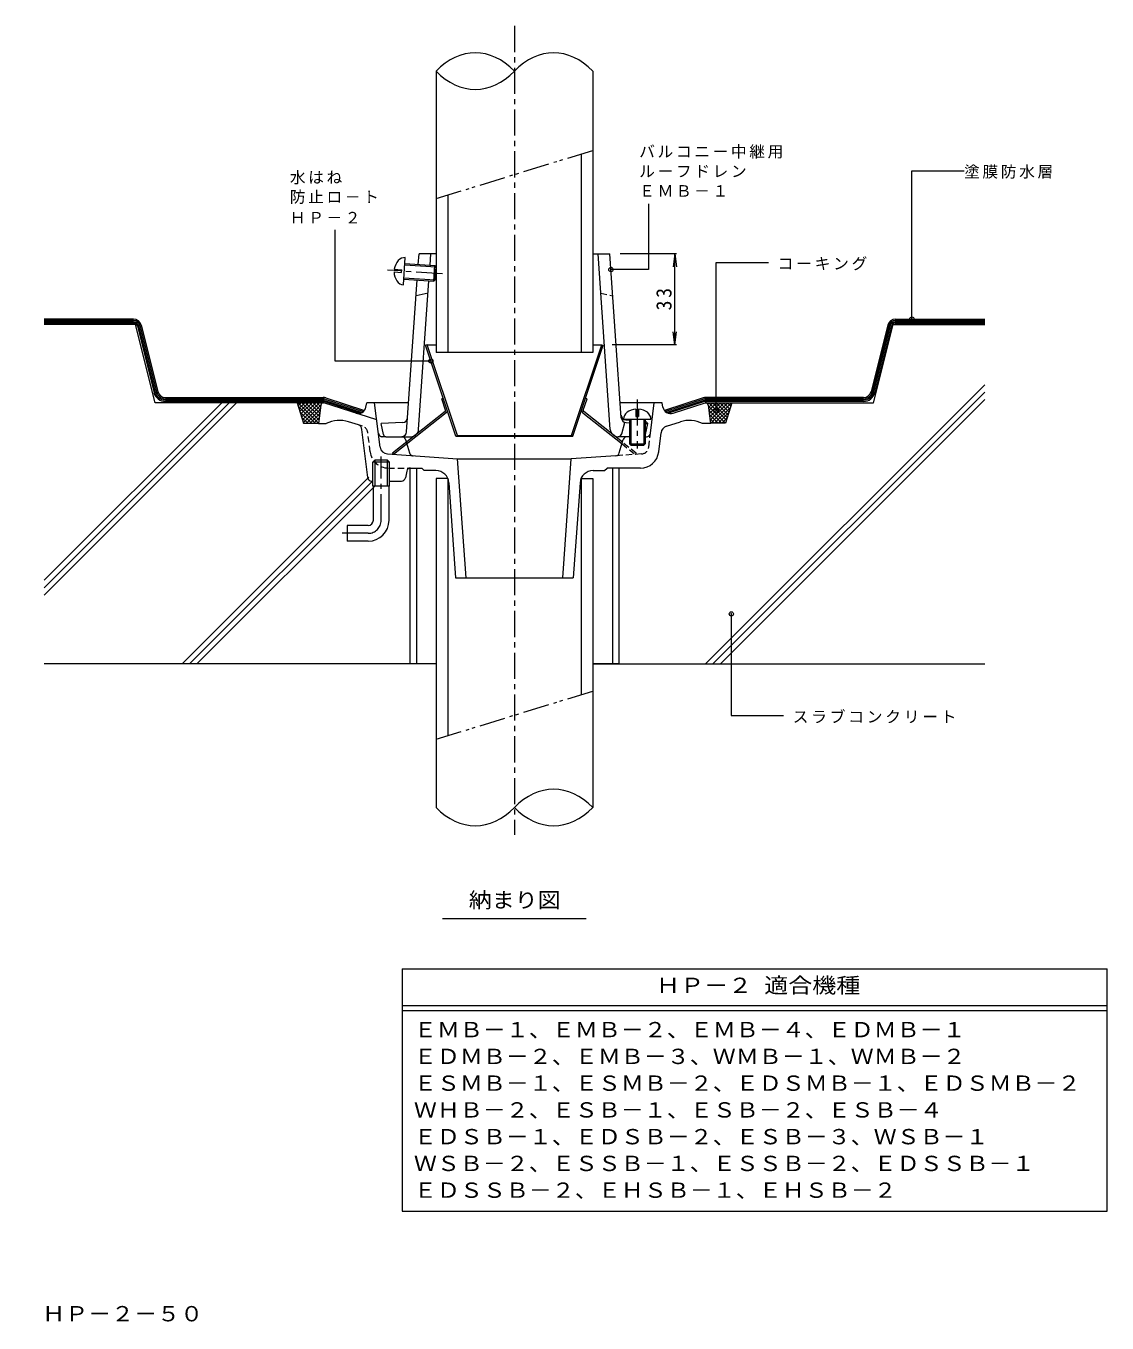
# Model space of a CAD drawing. Units: millimetres, scale not verified. Extents: x -337 to 361, y -277 to 219.
# Drawn here: x -53.1 to 360.7, y -277.5 to 219.2 of the extents above; entities that cross this region are included whole.
import ezdxf
from ezdxf.enums import TextEntityAlignment as Align

# ---------------------------------------------------------------- set-up
doc = ezdxf.new("R2010")
doc.units = ezdxf.units.MM
doc.header["$LTSCALE"] = 2
doc.header["$PDMODE"] = 32
doc.header["$PDSIZE"] = 1.6
for name, pattern in [('CHAIN1', [8, 5, -1, 1, -1]), ('DASHED1', [1.8, 1.2, -0.6]), ('DOUBLE_CHAIN1', [8.8, 5, -1, 0.6, -0.6, 0.6, -1]), ('DOUBLE_CHAIN2', [12.8, 9, -1, 0.6, -0.6, 0.6, -1])]:
    doc.linetypes.add(name, pattern=pattern)
for name, color, linetype, lineweight in [('0-0_通り芯', 3, 'Continuous', 9), ('0-2_仕上', 6, 'Continuous', 9), ('0-3_建具', 4, 'Continuous', 9), ('0-4_その他', 2, 'Continuous', 9), ('0-6_ハッチ', 6, 'Continuous', 9), ('0-7', 5, 'Continuous', 5), ('1-0_1-0ﾚｲﾔ', 4, 'Continuous', 9), ('1-3_1-3ﾚｲﾔ', 4, 'DOUBLE_CHAIN1', 9), ('1-4_1-4ﾚｲﾔ', 7, 'Continuous', 9), ('1-5_1-5ﾚｲﾔ', 7, 'Continuous', 9), ('1-6_1-6ﾚｲﾔ', 6, 'Continuous', 9), ('F-4_F-4ﾚｲﾔ', 2, 'Continuous', 9)]:
    doc.layers.add(name, color=color, linetype=linetype, lineweight=lineweight)
doc.layers.add('F-5_F-5ﾚｲﾔ', color=2, linetype='Continuous')
doc.styles.add('ＭＳ ゴシック', font='')
doc.styles.get('ＭＳ ゴシック').set_extended_font_data('MS Gothic')

msp = doc.modelspace()

# ---------------------------------------------------------------- linework, layer by layer
at = {"layer": '0-0_通り芯', "linetype": 'CHAIN1'}
for p, q in [((133.863, 219.218), (133.863, -90.484)), ((82.863, 29.929), (82.863, 54.295)), ((77.863, 24.93), (66.863, 24.93))]:
    msp.add_line(p, q, dxfattribs=at)
at = {"layer": '0-0_通り芯'}
for p, q in [((60.746, 74.929), (60.863, 74.929)), ((60.746, 74.929), (60.863, 74.929)), ((81.174, 68.33), (60.863, 74.929)), ((77.021, 73.206), (77.363, 74.929)), ((93.385, 74.929), (77.363, 74.929)), ((82.45, 57.937), (80.363, 74.929)), ((190.363, 74.929), (174.341, 74.929)), ((185.929, 63.247), (187.363, 74.929)), ((190.705, 73.206), (190.363, 74.929)), ((194.575, 70.937), (206.863, 74.929)), ((206.98, 74.929), (206.863, 74.929)), ((59.754, 74.054), (58.863, 66.929)), ((207.973, 74.054), (208.863, 66.929)), ((58.863, 66.929), (61.863, 66.929)), ((74.146, 66.408), (70.353, 67.64)), ((77.706, 46.253), (75.514, 64.741)), ((192.03, 65.904), (197.373, 67.64)), ((208.863, 66.929), (205.863, 66.929)), ((174.009, 55.691), (175.544, 60.857)), ((183.863, 61.93), (184.44, 61.93)), ((189.078, 56.076), (189.98, 63.417)), ((85.218, 55.31), (112.113, 53.429)), ((80.503, 52.929), (79.688, 52.129)), ((86.038, 52.129), (79.688, 52.129)), ((79.688, 42.93), (79.688, 52.129)), ((85.223, 52.929), (80.503, 52.929)), ((80.503, 42.93), (80.503, 52.929)), ((86.038, 52.129), (85.223, 52.929)), ((85.223, 42.93), (85.223, 52.929)), ((86.038, 42.93), (86.038, 52.129)), ((94.093, 49.929), (98.363, 49.929)), ((99.363, 48.929), (98.363, 49.929)), ((152.363, 7.929), (155.613, 53.429)), ((172.675, 54.623), (155.613, 53.429)), ((168.363, 48.929), (169.363, 49.929)), ((182.131, 49.929), (169.363, 49.929)), ((79.196, 44.929), (79.688, 44.929)), ((86.038, 44.929), (90.634, 44.929)), ((92.622, 48.724), (92.104, 46.135)), ((103.779, 48.929), (99.363, 48.929)), ((163.947, 48.929), (168.363, 48.929)), ((86.038, 42.93), (79.688, 42.93)), ((79.863, 29.929), (79.863, 42.93)), ((85.863, 29.929), (85.863, 42.93)), ((108.766, 44.286), (111.363, 7.929)), ((158.96, 44.286), (156.363, 7.929)), ((69.863, 27.93), (69.863, 21.929)), ((77.863, 27.93), (69.863, 27.93)), ((77.863, 21.929), (69.863, 21.929)), ((111.363, 7.929), (156.363, 7.929))]:
    msp.add_line(p, q, dxfattribs=at)
at = {"layer": '0-0_通り芯', "linetype": 'DASHED1'}
for p, q in [((75.696, 65.904), (74.146, 66.408)), ((78.648, 56.076), (77.747, 63.417)), ((185.277, 57.937), (185.929, 63.247)), ((182.509, 55.31), (172.675, 54.623)), ((85.596, 49.929), (94.093, 49.929))]:
    msp.add_line(p, q, dxfattribs=at)
at = {"layer": '0-0_通り芯', "linetype": 'DOUBLE_CHAIN2'}
for p, q in [((84.683, 61.93), (83.287, 61.93)), ((92.182, 60.857), (93.718, 55.691))]:
    msp.add_line(p, q, dxfattribs=at)
at = {"layer": '0-0_通り芯'}
msp.add_lwpolyline([(115.363, 7.929), (112.113, 53.429), (155.613, 53.429)], dxfattribs=at)
for centre, radius, start, end in [((60.746, 73.929), 1, 90, 172.87437), ((206.98, 73.929), 1, 7.12613, 90), ((74.079, 73.79), 3, 251.99948, 348.76921), ((193.648, 73.79), 3, 191.23079, 288.00052), ((66.954, 57.178), 11, 71.99989, 117.56882), ((73.528, 64.506), 2, 6.76268, 71.99925), ((192.957, 63.051), 3, 108.00021, 172.99983), ((200.772, 57.178), 11, 62.43118, 108.00011), ((176.982, 60.429), 1.5, 90, 163.4409), ((184.44, 63.429), 1.5, 270, 352.99973), ((85.427, 58.303), 3, 187.00034, 266), ((172.571, 56.119), 1.5, 274.00009, 343.44133), ((182.131, 56.929), 7, 270, 352.99948), ((94.093, 48.429), 1.5, 90, 168.68988), ((79.196, 46.429), 1.5, 186.76259, 270), ((90.634, 46.429), 1.5, 270, 348.6897), ((103.779, 43.929), 5, 4.08539, 90), ((163.947, 43.929), 5, 90, 175.91461), ((77.863, 29.929), 2, 270, 0), ((77.863, 29.929), 8, 270, 0)]:
    msp.add_arc(centre, radius, start, end, dxfattribs=at)
at = {"layer": '0-0_通り芯', "linetype": 'DASHED1'}
for centre, radius, start, end in [((74.769, 63.051), 3, 7.00017, 71.99979), ((85.596, 56.929), 7, 186.99995, 270), ((182.299, 58.303), 3, 274, 352.99966)]:
    msp.add_arc(centre, radius, start, end, dxfattribs=at)
at = {"layer": '0-0_通り芯', "linetype": 'DOUBLE_CHAIN2'}
for centre, start, end in [((83.287, 63.429), 187.00027, 270), ((90.744, 60.429), 16.5591, 90), ((95.156, 56.119), 196.55867, 265.99991)]:
    msp.add_arc(centre, 1.5, start, end, dxfattribs=at)
at = {"layer": '0-0_通り芯', "linetype": 'CHAIN1'}
msp.add_arc((77.863, 29.929), 5, 270, 0, dxfattribs=at)
at = {"layer": '0-2_仕上'}
for p, q in [((91.354, 120.05), (92.083, 130.525)), ((97.073, 127.922), (97.352, 131.929)), ((103.863, 131.929), (97.352, 131.929)), ((101.563, 127.61), (101.863, 131.929)), ((163.863, 131.929), (170.374, 131.929)), ((170.541, 64.721), (165.863, 131.929)), ((174.74, 69.199), (170.374, 131.929)), ((87.811, 125.058), (90.686, 124.858)), ((87.881, 126.056), (90.756, 125.856)), ((90.686, 124.858), (90.756, 125.856)), ((91.892, 127.782), (103.863, 126.948)), ((91.927, 128.28), (103.399, 127.482)), ((102.983, 121.496), (103.399, 127.482)), ((103.399, 127.482), (103.863, 126.948)), ((103.516, 121.961), (103.863, 126.948)), ((91.51, 122.295), (102.983, 121.496)), ((91.545, 122.794), (103.516, 121.961)), ((92.61, 63.791), (96.657, 121.937)), ((97.186, 64.721), (101.146, 121.624)), ((102.983, 121.496), (103.516, 121.961)), ((100.819, 116.929), (96.239, 115.929)), ((180.363, 72.524), (180.363, 69.642)), ((180.363, 69.642), (181.363, 69.642)), ((181.363, 72.524), (181.363, 69.642)), ((91.091, 67.341), (82.863, 66.929)), ((83.703, 62.733), (82.863, 66.929)), ((174.917, 63.031), (176.113, 67.367)), ((175.613, 68.642), (186.113, 68.642)), ((176.566, 68.345), (177.863, 68.281)), ((176.636, 67.341), (177.863, 67.28)), ((177.863, 68.642), (177.863, 59.142)), ((178.363, 68.642), (178.363, 58.642)), ((183.363, 68.642), (183.363, 58.642)), ((183.863, 68.642), (183.863, 59.142)), ((183.863, 67.981), (184.863, 66.929)), ((183.863, 66.979), (184.863, 66.929)), ((184.024, 62.733), (184.863, 66.929)), ((84.683, 61.93), (94.193, 61.93)), ((177.863, 61.93), (173.534, 61.93)), ((177.863, 59.142), (183.863, 59.142)), ((177.863, 59.142), (178.363, 58.642)), ((178.363, 58.642), (183.363, 58.642)), ((183.863, 59.142), (183.363, 58.642))]:
    msp.add_line(p, q, dxfattribs=at)
at = {"layer": '0-2_仕上', "color": 7}
for p, q in [((195.878, 131.929), (174.374, 131.929)), ((195.278, 131.929), (194.626, 126.972)), ((195.278, 97.143), (195.278, 131.929)), ((195.278, 131.929), (195.931, 126.972)), ((195.278, 97.143), (194.626, 102.1)), ((195.278, 97.143), (195.931, 102.1)), ((195.878, 97.143), (171.294, 97.143))]:
    msp.add_line(p, q, dxfattribs=at)
at = {"layer": '0-2_仕上', "linetype": 'CHAIN1'}
for p, q in [((106.283, 124.274), (85.27, 125.737)), ((180.863, 76.233), (180.863, 57.457))]:
    msp.add_line(p, q, dxfattribs=at)
at = {"layer": '0-2_仕上', "linetype": 'DASHED1'}
msp.add_line((166.907, 116.929), (171.488, 115.929), dxfattribs=at)
at = {"layer": '0-2_仕上'}
for centre, radius, start, end in [((176.665, 70.343), 2, 183.98137, 267.13785), ((90.991, 69.338), 2, 272.86215, 356.01863), ((94.193, 64.929), 3, 270, 356.01863), ((173.534, 64.929), 3, 183.98137, 270), ((176.735, 69.338), 2, 183.98137, 267.13785), ((84.683, 62.929), 1, 191.30994, 270), ((90.615, 63.929), 2, 270, 356.01863), ((173.471, 63.429), 1.5, 272.38795, 344.57768), ((183.044, 62.929), 1, 325.06651, 348.69006)]:
    msp.add_arc(centre, radius, start, end, dxfattribs=at)
for centre, major_axis, start_param, end_param in [((91.719, 125.288), (0.365, 5.237), 0, 1.4754083), ((91.719, 125.288), (0.365, 5.237), 1.6661844, 3.1415927), ((180.863, 68.642), (5.25, 0), 1.6661844, 3.1415927), ((180.863, 68.642), (5.25, 0), 6.2831853, 7.7585936)]:
    msp.add_ellipse(centre, major_axis=major_axis, ratio=0.7428, start_param=start_param, end_param=end_param, dxfattribs=at)
at = {"layer": '0-3_建具'}
for p, q in [((103.863, 201.929), (103.863, 94.143)), ((159.363, 170.187), (159.363, 94.143)), ((108.363, 154.494), (108.363, 94.143)), ((93.863, 49.93), (93.863, -25.071)), ((96.363, 49.93), (96.363, -25.071)), ((171.363, 49.93), (171.363, -25.071)), ((173.863, 49.93), (173.863, -25.071)), ((108.363, 45.926), (108.363, -52.547)), ((159.363, 45.926), (159.363, -36.854)), ((103.863, -25.071), (93.863, -25.071)), ((173.863, -25.071), (163.863, -25.071))]:
    msp.add_line(p, q, dxfattribs=at)
for points in [[(163.863, 201.929), (163.863, 94.143), (103.863, 94.143)], [(108.363, 45.926), (103.863, 45.926), (103.863, -80.07)], [(159.363, 45.926), (163.863, 45.926), (163.863, -80.07)]]:
    msp.add_lwpolyline(points, dxfattribs=at)
at = {"layer": '0-4_その他'}
for p, q in [((100.432, 97.143), (99.863, 96.953)), ((111.467, 62.143), (99.863, 96.953)), ((112.036, 62.333), (100.432, 97.143)), ((100.432, 97.143), (103.863, 97.143)), ((155.691, 62.333), (167.294, 97.143)), ((156.26, 62.143), (167.863, 96.953)), ((163.863, 97.143), (167.294, 97.143)), ((167.294, 97.143), (167.863, 96.953)), ((106.057, 76.473), (106.627, 76.663)), ((107.527, 72.062), (106.057, 76.473)), ((160.199, 72.062), (161.67, 76.473)), ((161.67, 76.473), (161.1, 76.663)), ((107.363, 71.512), (87.241, 55.613)), ((107.735, 71.041), (87.613, 55.143)), ((159.992, 71.041), (175.038, 59.153)), ((175.222, 59.772), (160.364, 71.512)), ((111.467, 62.143), (112.036, 62.333)), ((111.467, 62.143), (156.26, 62.143)), ((112.036, 62.333), (155.691, 62.333)), ((156.26, 62.143), (155.691, 62.333)), ((87.241, 55.613), (87.613, 55.143))]:
    msp.add_line(p, q, dxfattribs=at)
at = {"layer": '0-4_その他', "linetype": 'DASHED1'}
for p, q in [((180.485, 55.613), (175.222, 59.772)), ((175.038, 59.153), (180.113, 55.143)), ((180.485, 55.613), (180.113, 55.143))]:
    msp.add_line(p, q, dxfattribs=at)
at = {"layer": '0-4_その他'}
for centre, radius, start, end in [((107.053, 71.904), 0.5, 308.31534, 18.43495), ((107.053, 71.904), 1.1, 308.31534, 18.43495), ((160.674, 71.904), 1.1, 161.56505, 231.68466), ((160.674, 71.904), 0.5, 161.56505, 231.68466)]:
    msp.add_arc(centre, radius, start, end, dxfattribs=at)
at = {"layer": '0-6_ハッチ'}
for p, q in [((50.652, 74.929), (53.113, 67.053)), ((50.684, 74.827), (50.786, 74.929)), ((51.021, 73.75), (52.2, 74.929)), ((51.126, 74.929), (58.892, 67.163)), ((51.357, 72.672), (53.615, 74.929)), ((51.694, 71.595), (55.029, 74.929)), ((52.031, 70.517), (56.443, 74.929)), ((52.368, 69.44), (57.857, 74.929)), ((52.54, 74.929), (59.05, 68.42)), ((52.704, 68.362), (59.272, 74.929)), ((53.954, 74.929), (59.207, 69.677)), ((55.368, 74.929), (59.364, 70.934)), ((56.783, 74.929), (59.521, 72.191)), ((58.197, 74.929), (59.678, 73.448)), ((59.611, 74.929), (59.975, 74.566)), ((60.684, 74.927), (60.686, 74.929)), ((207.022, 74.929), (207.023, 74.929)), ((207.878, 74.37), (208.437, 74.929)), ((208.084, 73.162), (209.851, 74.929)), ((208.241, 71.905), (211.266, 74.929)), ((208.245, 74.929), (214.972, 68.202)), ((208.398, 70.648), (212.68, 74.929)), ((208.556, 69.391), (214.094, 74.929)), ((208.713, 68.134), (215.508, 74.929)), ((209.047, 67.053), (216.923, 74.929)), ((209.659, 74.929), (215.309, 69.28)), ((211.074, 74.929), (215.646, 70.357)), ((212.488, 74.929), (215.983, 71.435)), ((213.902, 74.929), (216.319, 72.512)), ((215.316, 74.929), (216.656, 73.59)), ((216.73, 74.929), (216.993, 74.667)), ((51.079, 73.562), (57.588, 67.053)), ((51.722, 71.505), (56.173, 67.053)), ((53.041, 67.285), (59.746, 73.989)), ((54.224, 67.053), (59.544, 72.373)), ((55.638, 67.053), (59.342, 70.757)), ((208.011, 73.75), (214.636, 67.125)), ((208.213, 72.133), (213.293, 67.053)), ((208.415, 70.517), (211.878, 67.053)), ((210.461, 67.053), (216.501, 73.094)), ((211.875, 67.053), (215.858, 71.037)), ((52.365, 69.448), (54.759, 67.053)), ((53.008, 67.391), (53.345, 67.053)), ((53.113, 67.053), (58.879, 67.053)), ((57.052, 67.053), (59.14, 69.141)), ((58.467, 67.053), (58.938, 67.524)), ((208.617, 68.901), (210.464, 67.053)), ((208.819, 67.285), (209.05, 67.053)), ((213.289, 67.053), (215.215, 68.98))]:
    msp.add_line(p, q, dxfattribs=at)
msp.add_lwpolyline([(217.075, 74.929), (214.614, 67.053), (208.848, 67.053)], dxfattribs=at)
at = {"layer": '0-7'}
for p, q in [((-11.917, 106.929), (-46.137, 106.929)), ((-11.917, 106.429), (-46.137, 106.429)), ((-11.917, 105.929), (-46.137, 105.929)), ((-11.917, 105.429), (-46.137, 105.429)), ((-9.977, 104.415), (-3.613, 78.959)), ((-9.492, 104.536), (-3.128, 79.081)), ((-9.007, 104.657), (-2.643, 79.202)), ((276.734, 104.657), (270.37, 79.202)), ((277.219, 104.536), (270.855, 79.081)), ((277.704, 104.415), (271.34, 78.959)), ((279.644, 106.929), (313.863, 106.929)), ((279.644, 106.429), (313.863, 106.429)), ((279.644, 105.929), (313.863, 105.929)), ((279.644, 105.429), (313.863, 105.429)), ((-10.462, 104.293), (-4.098, 78.838)), ((278.189, 104.293), (271.825, 78.838)), ((0.267, 76.929), (60.705, 76.929)), ((0.267, 76.429), (60.705, 76.429)), ((0.267, 75.929), (60.705, 75.929)), ((0.267, 75.429), (60.705, 75.429)), ((61.168, 75.356), (74.883, 70.9)), ((61.323, 75.832), (75.587, 71.197)), ((61.477, 76.307), (76.086, 71.56)), ((61.632, 76.783), (76.46, 71.965)), ((206.095, 76.783), (191.267, 71.965)), ((206.249, 76.307), (191.641, 71.561)), ((206.404, 75.832), (192.139, 71.197)), ((206.558, 75.356), (192.843, 70.9)), ((267.459, 76.929), (207.022, 76.929)), ((267.459, 76.429), (207.022, 76.429)), ((267.459, 75.929), (207.022, 75.929)), ((267.459, 75.429), (207.022, 75.429))]:
    msp.add_line(p, q, dxfattribs=at)
for centre, radius, start, end in [((-11.917, 103.929), 3, 14.03624, 90), ((-11.917, 103.929), 2.5, 14.03624, 90), ((-11.917, 103.929), 2, 14.03624, 90), ((-11.917, 103.929), 1.5, 14.03624, 90), ((279.644, 103.929), 3, 90, 165.96376), ((279.644, 103.929), 2.5, 90, 165.96376), ((279.644, 103.929), 2, 90, 165.96376), ((279.644, 103.929), 1.5, 90, 165.96376), ((0.267, 79.929), 4.5, 194.03624, 270), ((0.267, 79.929), 4, 194.03624, 270), ((0.267, 79.929), 3.5, 194.03624, 270), ((0.267, 79.929), 3, 194.03624, 270), ((60.705, 73.929), 3, 71.99991, 90), ((60.705, 73.929), 2.5, 71.99991, 90), ((60.705, 73.929), 2, 71.99991, 90), ((60.705, 73.929), 1.5, 71.99991, 90), ((207.022, 73.929), 3, 90, 107.99996), ((207.022, 73.929), 2.5, 90, 107.99996), ((207.022, 73.929), 2, 90, 107.99996), ((207.022, 73.929), 1.5, 90, 107.99996), ((267.459, 79.929), 3, 270, 345.96376), ((267.459, 79.929), 3.5, 270, 345.96376), ((267.459, 79.929), 4, 270, 345.96376), ((267.459, 79.929), 4.5, 270, 345.96376)]:
    msp.add_arc(centre, radius, start, end, dxfattribs=at)
at = {"layer": '1-0_1-0ﾚｲﾔ'}
for centre, major_axis, start_param, end_param in [((118.868, 170.068), (0, -38.862), 2.5319842, 3.7512011), ((148.867, 170.068), (0, -38.861), 2.5319844, 3.7512009), ((118.868, 233.791), (0, -38.862), 5.6735768, 6.8927938), ((148.864, -111.932), (0, 38.862), 5.6735768, 6.8927938), ((118.866, -48.209), (0, 38.861), 2.5319844, 3.7512009), ((148.864, -48.209), (0, 38.862), 2.5319842, 3.7512011)]:
    msp.add_ellipse(centre, major_axis=major_axis, ratio=0.674, start_param=start_param, end_param=end_param, dxfattribs=at)
at = {"layer": '1-3_1-3ﾚｲﾔ'}
for p, q in [((103.863, 153.109), (163.863, 171.572)), ((103.863, -53.932), (163.863, -35.469))]:
    msp.add_line(p, q, dxfattribs=at)
at = {"layer": '1-4_1-4ﾚｲﾔ'}
for p, q in [((185.126, 151.123), (185.126, 125.929)), ((185.126, 125.929), (170.792, 125.929)), ((211.087, 128.615), (231.087, 128.615)), ((211.087, 71.888), (211.087, 128.615)), ((216.875, -5.922), (216.875, -44.787)), ((216.875, -44.787), (236.875, -44.787))]:
    msp.add_line(p, q, dxfattribs=at)
msp.add_lwpolyline([(285.997, 107.002), (285.997, 163.729), (305.998, 163.729)], dxfattribs=at)
for p in [(170.792, 125.929), (285.997, 107.002), (211.087, 71.888), (216.875, -5.922)]:
    msp.add_point(p, dxfattribs=at)
at = {"layer": '1-5_1-5ﾚｲﾔ'}
for p, q in [((65.286, 90.909), (65.286, 141.116)), ((101.878, 90.909), (65.286, 90.909))]:
    msp.add_line(p, q, dxfattribs=at)
msp.add_point((101.878, 90.909), dxfattribs=at)
at = {"layer": '1-6_1-6ﾚｲﾔ'}
for p, q in [((-11.137, 104.929), (-46.137, 104.929)), ((-3.637, 74.929), (-11.137, 104.929)), ((278.863, 104.929), (313.863, 104.929)), ((207.025, -25.071), (313.863, 81.768)), ((-46.137, 1.286), (27.507, 74.929)), ((-46.137, 6.943), (21.85, 74.929)), ((-46.137, 4.114), (24.679, 74.929)), ((60.746, 74.929), (-3.637, 74.929)), ((209.854, -25.071), (313.863, 78.939)), ((212.682, -25.071), (313.863, 76.111)), ((6.703, -25.071), (78.171, 46.397)), ((9.532, -25.071), (79.538, 44.936)), ((12.36, -25.071), (80.347, 42.916)), ((103.863, -25.071), (-46.137, -25.071)), ((163.863, -25.071), (313.863, -25.071))]:
    msp.add_line(p, q, dxfattribs=at)
msp.add_lwpolyline([(206.98, 74.929), (271.363, 74.929), (278.863, 104.929)], dxfattribs=at)
at = {"layer": 'F-4_F-4ﾚｲﾔ'}
msp.add_line((161.368, -122.695), (106.368, -122.695), dxfattribs=at)
at = {"layer": 'F-4_F-4ﾚｲﾔ', "color": 7}
for p, q in [((90.947, -141.854), (360.692, -141.854)), ((90.947, -141.854), (90.947, -234.619)), ((360.692, -234.619), (360.692, -141.854)), ((90.947, -155.854), (360.692, -155.854)), ((90.947, -157.854), (360.692, -157.854)), ((90.947, -234.619), (360.692, -234.619))]:
    msp.add_line(p, q, dxfattribs=at)

# ---------------------------------------------------------------- texts
at = {"layer": '0-2_仕上', "color": 2, "insert": (194.078, 110.286), "char_height": 5.865, "attachment_point": 7, "rotation": 90, "style": 'ＭＳ ゴシック'}
msp.add_mtext('\\T1.27;\\W0.95;33', dxfattribs=at)
at = {"layer": '1-4_1-4ﾚｲﾔ', "char_height": 4.399, "attachment_point": 7, "style": 'ＭＳ ゴシック'}
for s, insert in [('\\T1.17;バルコニー中継用', (181.638, 168.414)), ('\\T1.17;水はね', (47.904, 158.537)), ('\\T1.17;ルーフドレン', (181.638, 161.126)), ('\\T1.17;塗膜防水層', (305.998, 160.729)), ('\\T1.17;防止ロ－ト', (47.904, 151.071)), ('\\T1.17;ＥＭＢ－１', (181.638, 153.837)), ('\\T1.17;ＨＰ－２', (47.904, 143.604)), ('\\T1.18;\\~コーキング', (231.087, 125.615)), ('\\T1.18;\\~スラブコンクリート', (236.875, -47.787))]:
    msp.add_mtext(s, dxfattribs=dict(at, insert=insert))
at = {"layer": 'F-4_F-4ﾚｲﾔ', "style": 'ＭＳ ゴシック'}
for s, width, p in [('納まり図', 1.1, (116.368, -120.195)), ('ＨＰ－２ 適合機種', 1.15, (188.069, -152.854)), ('ＥＭＢ－１、ＥＭＢ－２、ＥＭＢ－４、ＥＤＭＢ－１', 1.1, (95.373, -169.824)), ('ＥＤＭＢ－２、ＥＭＢ－３、ＷＭＢ－１、ＷＭＢ－２', 1.1, (95.373, -180.069)), ('ＥＳＭＢ－１、ＥＳＭＢ－２、ＥＤＳＭＢ－１、ＥＤＳＭＢ－２', 1.1, (95.373, -190.314)), ('ＷＨＢ－２、ＥＳＢ－１、ＥＳＢ－２、ＥＳＢ－４', 1.1, (95.373, -200.559)), ('ＥＤＳＢ－１、ＥＤＳＢ－２、ＥＳＢ－３、ＷＳＢ－１', 1.1, (95.373, -210.804)), ('ＷＳＢ－２、ＥＳＳＢ－１、ＥＳＳＢ－２、ＥＤＳＳＢ－１', 1.1, (95.373, -221.049)), ('ＥＤＳＳＢ－２、ＥＨＳＢ－１、ＥＨＳＢ－２', 1.1, (95.373, -231.294))]:
    msp.add_text(s, height=5.865, dxfattribs=dict(at, width=width)).set_placement(p, align=Align.BOTTOM_LEFT)
at = {"layer": 'F-5_F-5ﾚｲﾔ', "style": 'ＭＳ ゴシック', "width": 1.1}
msp.add_text('水はね防止ロ－ト\u3000ＨＰ－２－５０', height=5.865, dxfattribs=at).set_placement((-126.1, -278.6), align=Align.BOTTOM_LEFT)

doc.saveas('drawing.dxf')
